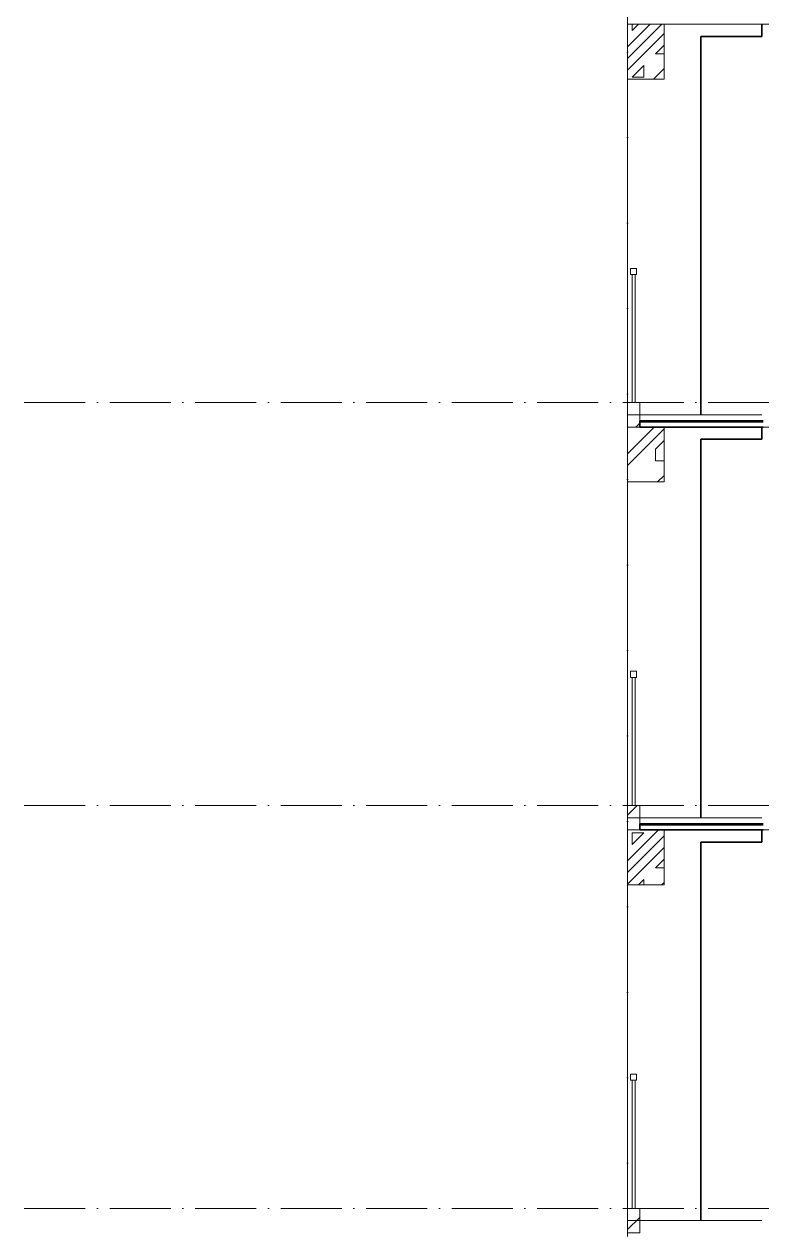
# Model space of a CAD drawing. Header units: millimetres. Extents: x -4940 to 55609, y -15283 to 93540.
# Drawn here: x -4940 to 1100, y 25000 to 34900 of the extents above; entities that cross this region are included whole.
import ezdxf

# ---------------------------------------------------------------- set-up
doc = ezdxf.new("R2010")
doc.units = ezdxf.units.MM
doc.linetypes.add('Grid Line', pattern=[14, 10, -2, 0, -2])
for name, color, linetype, lineweight in [('A-FLOR-HRAL', 41, 'Continuous', 5), ('A-FLOR-MCUT', 3, 'Continuous', 9), ('HATCH-TUONG', 152, 'Continuous', 9), ('NET CAT', 3, 'Continuous', 5), ('NET CATConcrete', 3, 'Continuous', 5), ('NET THAY 2', 55, 'Continuous', 5), ('NET-CAT', 3, 'Continuous', 9), ('NET-THAY', 2, 'Continuous', 15), ('TRUC', 225, 'Continuous', 5)]:
    doc.layers.add(name, color=color, linetype=linetype, lineweight=lineweight)
pattern_1 = [(45, (21278.48, 39800), (-141.4214, 141.4214), [])]
pattern_2 = [(45, (21373.7, 39800), (-476.246, 476.246), []), (45, (21469, 39800), (-476.246, 476.246), []), (45, (21278.5, 39800), (-476.246, 476.246), []), (45, (21754.7, 39800), (-476.246, 476.246), []), (45, (21850, 39800), (-476.246, 476.246), []), (0, (21659.5, 39895.25), (0, 952.5), [95.25, -857.25]), (0, (21754.7, 39990.5), (0, 952.5), [95.25, -857.25]), (45, (21659.5, 39895.25), (0, 952.491), [134.684, -1212.342]), (45, (21754.7, 39895.25), (0, 952.491), [134.684, -1212.342]), (0, (21659.5, 39895.25), (0, 952.5), [95.25, -857.25]), (90, (21183.2, 39895.25), (-952.5, 6e-14), [95.25, -857.25]), (90, (21278.5, 39895.25), (-952.5, 6e-14), [190.5, -762]), (45, (21183.2, 39990.5), (0, 952.491), [134.684, -1212.342]), (90, (22040.5, 40181), (-952.5, 6e-14), [95.25, -857.25]), (0, (21945.2, 40181), (0, 952.5), [95.25, -857.25]), (45, (21945.2, 40181), (0, 952.491), [134.684, -1212.342]), (0, (22135.7, 39895.25), (0, 952.5), [95.25, -857.25]), (0, (22135.7, 40371.5), (0, 952.5), [95.25, -857.25]), (90, (22326.2, 40466.75), (-952.5, 6e-14), [95.25, -857.25]), (45, (22135.7, 40371.5), (0, 952.491), [269.367, -1077.66]), (45, (22231, 40371.5), (0, 952.491), [134.684, -1212.342]), (45, (22421.5, 40562), (0, 952.491), [134.684, -1212.342]), (0, (22421.5, 40657.25), (0, 952.5), [95.25, -857.25]), (90, (22421.5, 40562), (-952.5, 6e-14), [95.25, -857.25]), (0, (21754.7, 40562), (0, 952.5), [95.25, -857.25]), (0, (21945.2, 40657.25), (0, 952.5), [95.25, -857.25]), (90, (21850, 40562), (-952.5, 6e-14), [95.25, -857.25]), (90, (21945.2, 40562), (-952.5, 6e-14), [95.25, -857.25]), (45, (21754.7, 40562), (0, 952.491), [134.684, -1212.342]), (45, (21945.2, 40562), (0, 952.491), [134.684, -1212.342]), (135, (21397.46, 40014.8), (-952.491, 6e-14), [134.684, -1212.342]), (135, (21516.6, 40133.4), (-952.491, 6e-14), [134.683, -1212.342]), (135, (21588.04, 40204.8), (-952.491, 6e-14), [134.683, -1212.342]), (135, (21611.85, 40228.6), (-952.491, 6e-14), [134.683, -1212.342]), (135, (21659.5, 40276.25), (-952.491, 6e-14), [134.683, -1212.342]), (135, (21683.3, 40300.06), (-952.491, 6e-14), [134.683, -1212.342]), (135, (21754.7, 40371.5), (-952.491, 6e-14), [134.683, -1212.342]), (135, (21802.35, 40419.1), (-952.491, 6e-14), [134.683, -1212.342]), (45, (21397.46, 40014.8), (0, 952.491), [95.25, -1251.775]), (45, (21516.6, 40133.4), (0, 952.491), [67.36, -1279.665]), (45, (21683.3, 40300.06), (0, 952.491), [67.36, -1279.665]), (45, (21588.04, 40395.3), (0, 952.491), [67.36, -1279.665]), (45, (21754.7, 40371.5), (0, 952.491), [67.36, -1279.665]), (45, (21659.5, 40466.75), (0, 952.491), [67.36, -1279.665]), (0, (21302.7, 40109.5), (0, 952.5), [190.043, -762.457]), (0, (21516.6, 40323.9), (0, 952.5), [95.25, -857.25])]

# ---------------------------------------------------------------- blocks, each defined once
blk = doc.blocks.new('Railing - 25mm-77671-MẶT CẮT A-A')
at = {"layer": 'NET THAY 2', "color": 130, "lineweight": 9}
for p, q in [((42537.4, 22950), (42537.4, 21900)), ((42562.4, 21900), (42562.4, 22950))]:
    blk.add_line(p, q, dxfattribs=at)
blk = doc.blocks.new('Railing - Railing-227121-MẶT CẮT A-A')
at = {"layer": 'A-FLOR-HRAL', "color": 130, "lineweight": 9}
for p, q in [((24.9, 23000), (24.9, 22950)), ((74.9, 23000), (24.9, 23000)), ((74.9, 22950), (74.9, 23000)), ((24.9, 22950), (74.9, 22950))]:
    blk.add_line(p, q, dxfattribs=at)
at = {"extrusion": (0, 0, -1), "zscale": -1}
blk.add_blockref('Railing - 25mm-77671-MẶT CẮT A-A', (-42599.9, 0), dxfattribs=at)
blk = doc.blocks.new('ALC1807-ASCENT PLAZA-TANG DIEN HINH-TANG 5_rvt-2-MẶT CẮT A-A')
at = {"layer": 'HATCH-TUONG'}
h = blk.add_hatch(dxfattribs=at)
h.set_pattern_fill('FP_10', color=130, style=0, pattern_type=2)
h.set_pattern_definition(pattern_1)
h.paths.add_polyline_path([(-0.1, 25000), (99.9, 25000), (99.9, 25200), (-0.1, 25200)], flags=0)
at = {"layer": 'NET-CAT', "color": 130}
for p, q in [((-0.1, 25200), (-0.1, 25000)), ((99.9, 25200), (-0.1, 25200)), ((99.9, 25000), (99.9, 25200)), ((-0.1, 25000), (99.9, 25000))]:
    blk.add_line(p, q, dxfattribs=at)
at = {"layer": 'NET-THAY', "color": 50, "lineweight": 35}
for p, q in [((1099.9, 28200), (1099.9, 28300)), ((599.9, 25100), (599.9, 28200)), ((599.9, 28200), (699.9, 28200)), ((1099.9, 28200), (699.9, 28200))]:
    blk.add_line(p, q, dxfattribs=at)
at = {"color": 50, "lineweight": 35}
blk.add_blockref('Railing - Railing-227121-MẶT CẮT A-A', (0, 3300), dxfattribs=at)
blk = doc.blocks.new('ALC1807-ASCENT PLAZA-TANG DIEN HINH-TANG 5_rvt-3-MẶT CẮT A-A')
at = {"layer": 'HATCH-TUONG'}
h = blk.add_hatch(dxfattribs=at)
h.set_pattern_fill('FP_10', color=130, style=0, pattern_type=2)
h.set_pattern_definition(pattern_1)
h.paths.add_polyline_path([(-0.1, 28300), (99.9, 28300), (99.9, 28500), (-0.1, 28500)], flags=0)
at = {"layer": 'A-FLOR-MCUT', "color": 130}
blk.add_line((1109.9, 28340), (99.9, 28340), dxfattribs=at)
at = {"layer": 'NET-CAT', "color": 130}
for p, q in [((-0.1, 28500), (-0.1, 28300)), ((99.9, 28500), (-0.1, 28500)), ((99.9, 28300), (99.9, 28500)), ((-0.1, 28300), (99.9, 28300))]:
    blk.add_line(p, q, dxfattribs=at)
at = {"layer": 'NET-CAT', "color": 50, "lineweight": 35}
for p, q in [((1109.9, 28350), (99.9, 28350)), ((99.9, 28350), (99.9, 28300)), ((99.9, 28300), (1109.9, 28300))]:
    blk.add_line(p, q, dxfattribs=at)
at = {"layer": 'NET-THAY', "color": 50, "lineweight": 35}
for p, q in [((1099.9, 31500), (1099.9, 31600)), ((599.9, 28400), (599.9, 31500)), ((599.9, 31500), (699.9, 31500)), ((1099.9, 31500), (699.9, 31500))]:
    blk.add_line(p, q, dxfattribs=at)
at = {"color": 50, "lineweight": 35}
blk.add_blockref('Railing - Railing-227121-MẶT CẮT A-A', (0, 6600), dxfattribs=at)
blk = doc.blocks.new('ALC1807-ASCENT PLAZA-TANG DIEN HINH-TANG 5_rvt-4-MẶT CẮT A-A')
at = {"layer": 'HATCH-TUONG'}
h = blk.add_hatch(dxfattribs=at)
h.set_pattern_fill('FP_10', color=130, style=0, pattern_type=2)
h.set_pattern_definition(pattern_1)
h.paths.add_polyline_path([(-0.1, 31600), (99.9, 31600), (99.9, 31800), (-0.1, 31800)], flags=0)
at = {"layer": 'A-FLOR-MCUT', "color": 130}
blk.add_line((1109.9, 31640), (99.9, 31640), dxfattribs=at)
at = {"layer": 'NET-CAT', "color": 130}
for p, q in [((-0.1, 31800), (-0.1, 31600)), ((99.9, 31800), (-0.1, 31800)), ((99.9, 31600), (99.9, 31800)), ((-0.1, 31600), (99.9, 31600))]:
    blk.add_line(p, q, dxfattribs=at)
at = {"layer": 'NET-CAT', "color": 50, "lineweight": 35}
for p, q in [((1109.9, 31650), (99.9, 31650)), ((99.9, 31650), (99.9, 31600)), ((99.9, 31600), (1109.9, 31600))]:
    blk.add_line(p, q, dxfattribs=at)
at = {"layer": 'NET-THAY', "color": 50, "lineweight": 35}
for p, q in [((1099.9, 34800), (1099.9, 34900)), ((599.9, 31700), (599.9, 34800)), ((599.9, 34800), (699.9, 34800)), ((1099.9, 34800), (699.9, 34800))]:
    blk.add_line(p, q, dxfattribs=at)
at = {"color": 50, "lineweight": 35}
blk.add_blockref('Railing - Railing-227121-MẶT CẮT A-A', (0, 9900), dxfattribs=at)

msp = doc.modelspace()

# ---------------------------------------------------------------- hatches: boundary and pattern name
at = {"layer": 'NET CATConcrete'}
h = msp.add_hatch(dxfattribs=at)
h.set_pattern_fill('FP_1', color=256, style=0, pattern_type=2)
h.set_pattern_definition(pattern_2)
h.paths.add_polyline_path([(299.9, 34450), (299.9, 34900), (-0.1, 34900), (-0.1, 34450)], flags=0)
h = msp.add_hatch(dxfattribs=at)
h.set_pattern_fill('FP_1', color=256, style=0, pattern_type=2)
h.set_pattern_definition(pattern_2)
h.paths.add_polyline_path([(299.9, 31150), (299.9, 31600), (-0.1, 31600), (-0.1, 31150)], flags=0)
h = msp.add_hatch(dxfattribs=at)
h.set_pattern_fill('FP_1', color=256, style=0, pattern_type=2)
h.set_pattern_definition(pattern_2)
h.paths.add_polyline_path([(299.9, 27850), (299.9, 28300), (-0.1, 28300), (-0.1, 27850)], flags=0)

# ---------------------------------------------------------------- linework, layer by layer
at = {"layer": 'NET CAT', "lineweight": 13}
for p, q in [((-0.1, 34900), (-0.1, 34450)), ((299.9, 34450), (299.9, 34900)), ((-0.1, 34450), (299.9, 34450)), ((-0.1, 31600), (-0.1, 31150)), ((299.9, 31150), (299.9, 31600)), ((-0.1, 31150), (299.9, 31150)), ((-0.1, 28300), (-0.1, 27850)), ((299.9, 27850), (299.9, 28300)), ((-0.1, 27850), (299.9, 27850))]:
    msp.add_line(p, q, dxfattribs=at)
at = {"layer": 'NET CAT'}
for p, q in [((-0.1, 34450), (-0.1, 31800)), ((-0.1, 31150), (-0.1, 28500)), ((-0.1, 27850), (-0.1, 25200))]:
    msp.add_line(p, q, dxfattribs=at)
at = {"layer": 'NET CATConcrete'}
for p, q in [((299.9, 34900), (-0.1, 34900)), ((299.9, 31600), (-0.1, 31600)), ((299.9, 28300), (-0.1, 28300))]:
    msp.add_line(p, q, dxfattribs=at)
at = {"layer": 'NET-CAT', "lineweight": 15}
for p, q in [((-0.1, 35000), (-0.1, 34900)), ((299.9, 34900), (11299.9, 34900)), ((1099.9, 31700), (-0.1, 31700)), ((-0.1, 31700), (-0.1, 31600)), ((299.9, 31600), (11299.9, 31600)), ((1099.9, 28400), (-0.1, 28400)), ((-0.1, 28400), (-0.1, 28300)), ((299.9, 28300), (11299.9, 28300)), ((1099.9, 25100), (-0.1, 25100)), ((-0.1, 25100), (-0.1, 25000))]:
    msp.add_line(p, q, dxfattribs=at)
at = {"layer": 'NET-THAY', "lineweight": 9}
for p, q in [((-0.1, 34900), (299.9, 34900)), ((-0.1, 31600), (299.9, 31600)), ((-0.1, 28300), (299.9, 28300))]:
    msp.add_line(p, q, dxfattribs=at)
at = {"layer": 'TRUC', "linetype": 'Grid Line', "ltscale": 50}
for p, q in [((-0.1, -12136), (-0.1, 93540.4)), ((-4939.7, 31800), (51521, 31800)), ((-4939.7, 28500), (51521, 28500)), ((-4939.7, 25200), (51521, 25200))]:
    msp.add_line(p, q, dxfattribs=at)

# ---------------------------------------------------------------- block references
at = {"lineweight": 5}
for name in ['ALC1807-ASCENT PLAZA-TANG DIEN HINH-TANG 5_rvt-4-MẶT CẮT A-A', 'ALC1807-ASCENT PLAZA-TANG DIEN HINH-TANG 5_rvt-3-MẶT CẮT A-A', 'ALC1807-ASCENT PLAZA-TANG DIEN HINH-TANG 5_rvt-2-MẶT CẮT A-A']:
    msp.add_blockref(name, (0, 0), dxfattribs=at)

doc.saveas('drawing.dxf')
